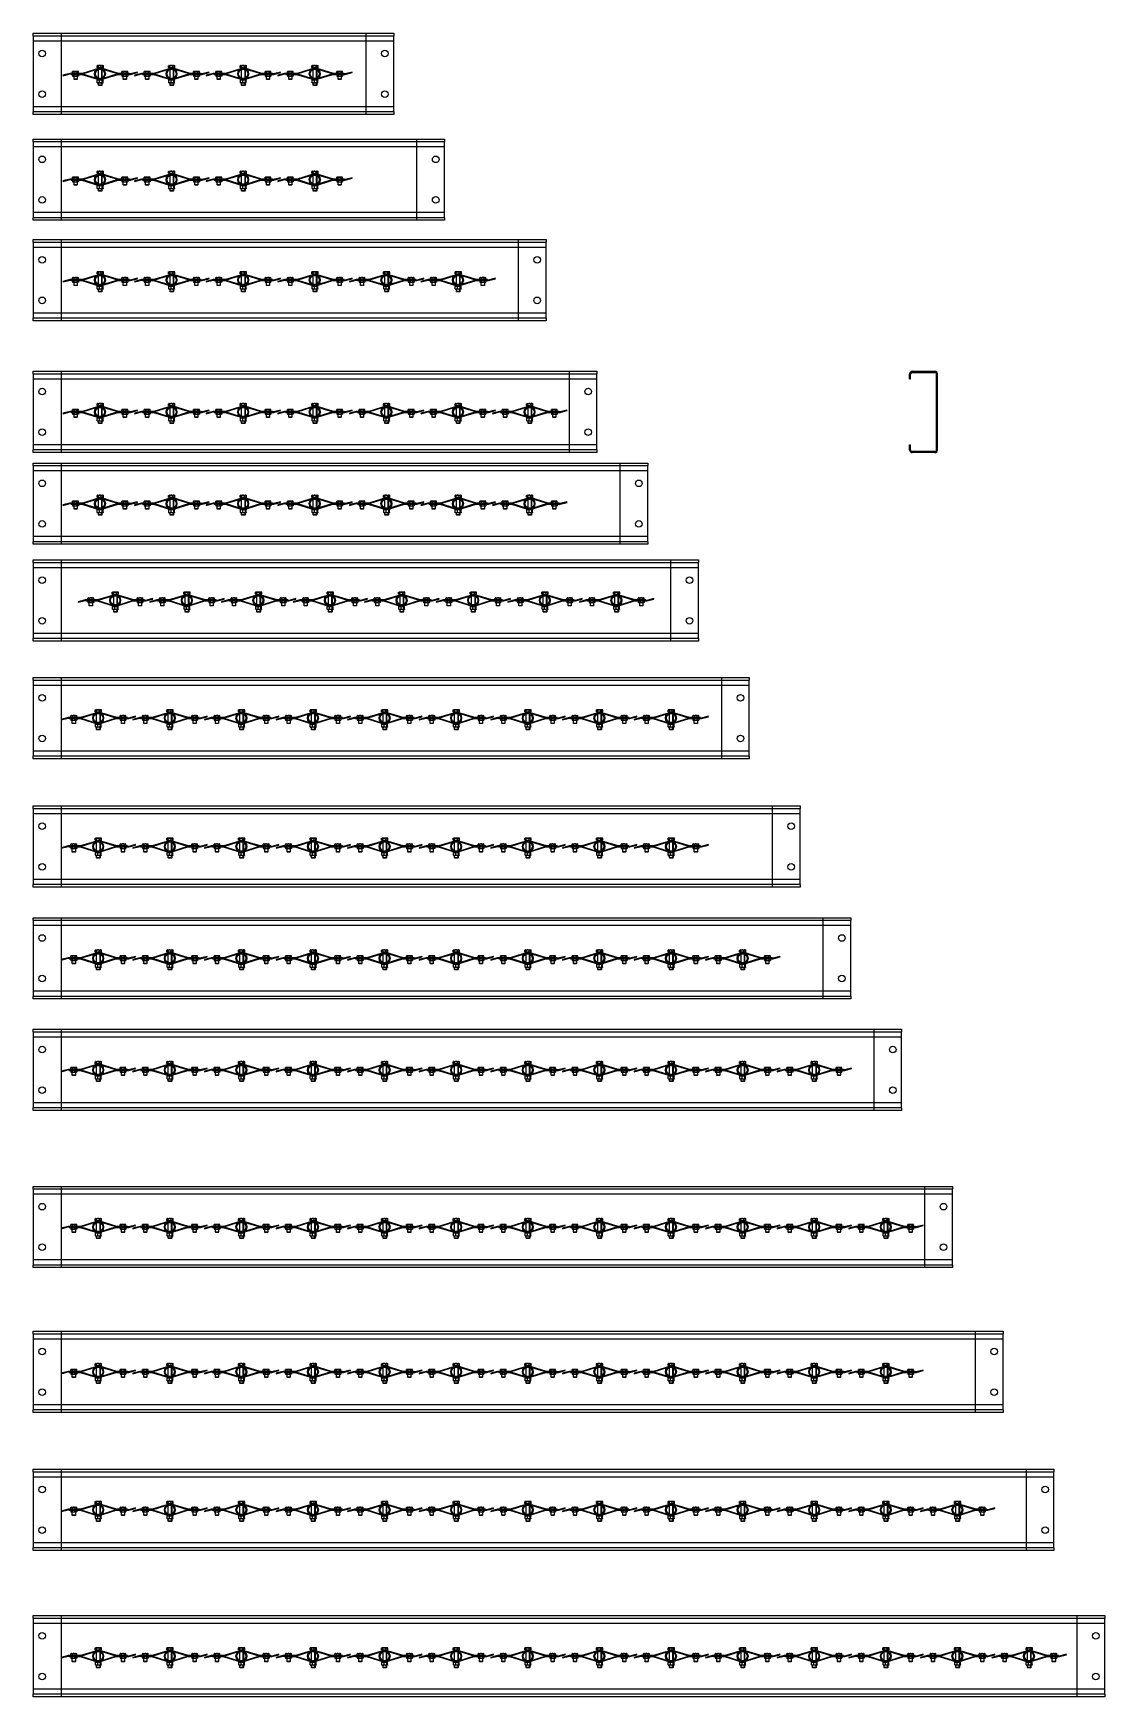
# Model space of a CAD drawing. Header units: millimetres. Extents: x -361 to 14022, y -1822 to 1455.
# Drawn here: x 6836 to 8946, y -1822 to 1455 of the extents above; entities that cross this region are included whole.
import ezdxf

# ---------------------------------------------------------------- set-up
doc = ezdxf.new("R2010")
doc.units = ezdxf.units.MM

# ---------------------------------------------------------------- blocks, each defined once
blk = doc.blocks.new('dfdsfsfsd')
at = {"color": 7, "linetype": 'Continuous', "lineweight": 25}
for p, q in [((4610.2, 6.4), (4596.7, 2.8)), ((4596.7, 2.8), (4596.9, 1.8)), ((4596.9, 1.8), (4610.5, 5.4)), ((4634.8, 6.4), (4610.2, 6.4)), ((4610.5, 5.4), (4634.9, 5.4)), ((4633.9, 5.4), (4612.5, 5.4)), ((4612.5, 5.4), (4612.5, 4.4)), ((4612.5, 4.4), (4633.8, 4.4)), ((4615.7, 10), (4616.5, 10.4)), ((4615.7, 6.9), (4615.7, 10)), ((4615.7, 6.9), (4617.1, 6.9)), ((4615.7, 4.4), (4615.7, 1.2)), ((4615.7, 1.2), (4618.1, 1.2)), ((4616.5, 10.4), (4617.1, 10.4)), ((4616.5, 6.4), (4616.5, 6.9)), ((4618.6, 10), (4617.1, 10.4)), ((4617.1, 10.4), (4621.5, 10.4)), ((4617.1, 6.9), (4618.6, 6.9)), ((4618.1, 4.4), (4618.1, 1.2)), ((4618.1, 1.2), (4623.8, 1.2)), ((4618.5, -5), (4618.5, 1.2)), ((4618.6, 6.9), (4618.6, 10)), ((4618.6, 6.9), (4621.5, 6.9)), ((4621.5, 10.4), (4625.8, 10.4)), ((4621.5, 6.9), (4624.4, 6.9)), ((4623.8, 4.4), (4623.8, 1.2)), ((4627.2, 1.2), (4623.8, 1.2)), ((4624.4, 6.9), (4624.4, 10)), ((4624.4, 6.9), (4625.8, 6.9)), ((4624.5, 1.2), (4624.5, -5)), ((4627.2, 10), (4625.8, 10.4)), ((4625.8, 10.4), (4626.5, 10.4)), ((4625.8, 6.9), (4627.2, 6.9)), ((4626.5, 10.4), (4627.2, 10)), ((4626.5, 6.9), (4626.5, 6.4)), ((4627.2, 6.9), (4627.2, 10)), ((4627.2, 4.4), (4627.2, 1.2)), ((4633.8, 4.4), (4669.5, -6.5)), ((4665, -4.3), (4633.9, 5.4)), ((4670.5, 17.3), (4634.8, 6.4)), ((4634.9, 5.4), (4664, 14.5)), ((4663.7, 18), (4663.7, 21.5)), ((4663.7, 18), (4665, 18)), ((4663.9, 21.5), (4664.5, 21.9)), ((4664.5, 21.9), (4665, 21.9)), ((4664.5, 17.5), (4664.5, 18)), ((4664.5, 17.5), (4669.2, 17.5)), ((4666.3, 21.5), (4665, 21.9)), ((4665, 21.9), (4669.2, 21.9)), ((4665, 18), (4666.3, 18)), ((4666.3, 18), (4666.3, 21.5)), ((4666.3, 18), (4669.2, 18)), ((4666.5, 16.2), (4666.5, 17.5)), ((4666.5, -3.1), (4666.5, 13.9)), ((4669.2, 21.9), (4673.7, 21.9)), ((4669.2, 18), (4672.1, 18)), ((4669.2, 17.5), (4674.5, 17.5)), ((4669.5, -6.5), (4705.2, 4.4)), ((4669.6, 16.1), (4670.5, 16.3)), ((4706.2, 6.4), (4670.5, 17.3)), ((4670.5, 16.3), (4706, 5.4)), ((4672.1, 18), (4672.1, 21.5)), ((4672.1, 18), (4673.7, 18)), ((4672.5, 17.5), (4672.5, 16.8)), ((4672.5, 15.7), (4672.5, 15.6)), ((4672.5, 13.9), (4672.5, -3.1)), ((4673.5, 17.5), (4673.5, 16.5)), ((4673.5, 15.5), (4673.5, 15.3)), ((4673.5, 13.5), (4673.5, -2.7)), ((4675.2, 21.5), (4673.7, 21.9)), ((4673.7, 21.9), (4674.5, 21.9)), ((4673.7, 18), (4676.2, 18)), ((4705, 5.4), (4673.9, -4.3)), ((4674.5, 21.9), (4675.1, 21.5)), ((4674.5, 21.9), (4674.8, 21.9)), ((4674.5, 18), (4674.5, 17.5)), ((4674.5, 17.5), (4675.5, 17.5)), ((4676.2, 21.5), (4674.8, 21.9)), ((4674.8, 21.9), (4675.5, 21.9)), ((4675.1, 21.5), (4675.2, 21.5)), ((4675.2, 18), (4675.2, 21.5)), ((4675.5, 21.9), (4676.2, 21.5)), ((4675.5, 18), (4675.5, 17.5)), ((4676.2, 18), (4676.2, 21.5)), ((4729.5, 5.4), (4705, 5.4)), ((4705.2, 4.4), (4729.7, 4.4)), ((4706, 5.4), (4727.5, 5.4)), ((4727.5, 6.4), (4706.2, 6.4)), ((4712.7, 10), (4713.5, 10.4)), ((4712.7, 6.9), (4712.7, 10)), ((4712.7, 6.9), (4714.1, 6.9)), ((4712.7, 4.4), (4712.7, 1.2)), ((4712.7, 1.2), (4715.5, 1.2)), ((4713.5, 10.4), (4714.1, 10.4)), ((4713.5, 6.4), (4713.5, 6.9)), ((4715.6, 10), (4714.1, 10.4)), ((4714.1, 10.4), (4718.5, 10.4)), ((4714.1, 6.9), (4715.6, 6.9)), ((4715.5, 4.4), (4715.5, 1.2)), ((4715.5, -5), (4715.5, 1.2)), ((4715.5, 1.2), (4721.3, 1.2)), ((4715.6, 6.9), (4715.6, 10)), ((4715.6, 6.9), (4718.5, 6.9)), ((4718.5, 10.4), (4722.8, 10.4)), ((4718.5, 6.9), (4721.4, 6.9)), ((4721.3, 4.4), (4721.3, 1.2)), ((4721.3, 1.2), (4724.2, 1.2)), ((4721.4, 6.9), (4721.4, 10)), ((4721.4, 6.9), (4722.8, 6.9)), ((4721.5, 1.2), (4721.5, -5)), ((4724.2, 10), (4722.8, 10.4)), ((4722.8, 10.4), (4723.5, 10.4)), ((4722.8, 6.9), (4724.2, 6.9)), ((4723.5, 10.4), (4724.2, 10)), ((4723.5, 6.9), (4723.5, 6.4)), ((4724.2, 6.9), (4724.2, 10)), ((4724.2, 4.4), (4724.2, 1.2)), ((4727.5, 5.4), (4727.5, 6.4)), ((4743, 9), (4729.5, 5.4)), ((4729.7, 4.4), (4743.3, 8)), ((4743.3, 8), (4743, 9)), ((4619, -5.6), (4618.5, -5)), ((4624.5, -5), (4618.5, -5)), ((4623.9, -5.6), (4619, -5.6)), ((4624.5, -5), (4623.9, -5.6)), ((4664.2, -6.8), (4666.5, -6.4)), ((4664.2, -12), (4664.2, -6.8)), ((4664.2, -12), (4666.5, -12.5)), ((4664.4, -6.4), (4664.5, -6.4)), ((4664.5, -12.5), (4664.4, -12.5)), ((4666.5, -6.4), (4664.5, -6.4)), ((4666.5, -12.5), (4664.5, -12.5)), ((4666.5, -6.4), (4666.5, -5.7)), ((4666.5, -6.4), (4669, -6.4)), ((4666.5, -16.9), (4666.5, -12.5)), ((4671.5, -12.5), (4666.5, -12.5)), ((4667, -17.5), (4666.5, -16.9)), ((4673.5, -16.9), (4666.5, -16.9)), ((4672.9, -17.5), (4667, -17.5)), ((4669.5, -5.5), (4668.5, -5.2)), ((4668.8, -6.8), (4671.5, -6.4)), ((4668.8, -12), (4668.8, -6.8)), ((4668.8, -12), (4671.5, -12.5)), ((4670.5, -5.2), (4669.5, -5.5)), ((4670, -6.4), (4671.5, -6.4)), ((4671.5, -6.4), (4674.4, -6.4)), ((4674.4, -12.5), (4671.5, -12.5)), ((4672.5, -16.9), (4671.9, -17.5)), ((4672.5, -5.7), (4672.5, -6.4)), ((4672.5, -12.5), (4672.5, -16.9)), ((4673.5, -16.9), (4672.9, -17.5)), ((4673.5, -5.4), (4673.5, -6.4)), ((4673.5, -12.5), (4673.5, -16.9)), ((4674.1, -12), (4674.1, -6.8)), ((4675.5, -6.4), (4674.4, -6.4)), ((4675.5, -12.5), (4674.4, -12.5)), ((4674.5, -6.4), (4674.5, -6.4)), ((4674.5, -12.5), (4674.5, -12.5)), ((4674.8, -6.7), (4675.5, -6.8)), ((4674.8, -12), (4674.8, -6.8)), ((4674.8, -12.1), (4675.5, -12)), ((4675.5, -12), (4675.5, -6.8)), ((4675.5, -12), (4675.5, -6.8)), ((4716, -5.6), (4715.5, -5)), ((4721.5, -5), (4715.5, -5)), ((4720.9, -5.6), (4716, -5.6)), ((4721.5, -5), (4720.9, -5.6))]:
    blk.add_line(p, q, dxfattribs=at)
for radius in [10.7, 10, 9]:
    blk.add_circle((4669.5, 5.4), radius, dxfattribs=at)
for points, knots in [([(4617.1, 10.4), (4617.1, 10.4), (4616.6, 10.4), (4616.1, 10.2), (4615.7, 10)], [0, 0, 0, 0, 0.067738, 1, 1, 1, 1]), ([(4621.5, 10.4), (4620.7, 10.4), (4619.7, 10.3), (4618.8, 10), (4618.6, 10)], [0, 0, 0, 0, 0.788999, 1, 1, 1, 1]), ([(4624.4, 10), (4623.6, 10.1), (4622.7, 10.4), (4621.7, 10.4), (4621.5, 10.4)], [0, 0, 0, 0, 0.76815, 1, 1, 1, 1]), ([(4625.8, 10.4), (4625.8, 10.4), (4625.3, 10.4), (4624.8, 10.2), (4624.4, 10)], [0, 0, 0, 0, 0.067741, 1, 1, 1, 1]), ([(4665, 21.9), (4665, 21.9), (4664.6, 21.9), (4664.2, 21.7), (4663.9, 21.5)], [0, 0, 0, 0, 0.076461, 1, 1, 1, 1]), ([(4669.2, 21.9), (4668.4, 21.9), (4667.5, 21.8), (4666.5, 21.5), (4666.3, 21.5)], [0, 0, 0, 0, 0.788986, 1, 1, 1, 1]), ([(4672.1, 21.5), (4671.3, 21.6), (4670.4, 21.9), (4669.4, 21.9), (4669.2, 21.9)], [0, 0, 0, 0, 0.76816, 1, 1, 1, 1]), ([(4673.7, 21.9), (4673.6, 21.9), (4673.1, 21.9), (4672.6, 21.7), (4672.1, 21.5)], [0, 0, 0, 0, 0.068257, 1, 1, 1, 1]), ([(4674.8, 21.9), (4674.8, 21.9), (4674.7, 21.9), (4674.6, 21.9), (4674.6, 21.9)], [0, 0, 0, 0, 0.407081, 1, 1, 1, 1]), ([(4714.1, 10.4), (4714.1, 10.4), (4713.6, 10.4), (4713.1, 10.2), (4712.7, 10)], [0, 0, 0, 0, 0.067741, 1, 1, 1, 1]), ([(4718.5, 10.4), (4717.7, 10.4), (4716.7, 10.3), (4715.8, 10), (4715.6, 10)], [0, 0, 0, 0, 0.788998, 1, 1, 1, 1]), ([(4721.4, 10), (4720.6, 10.1), (4719.7, 10.4), (4718.7, 10.4), (4718.5, 10.4)], [0, 0, 0, 0, 0.768151, 1, 1, 1, 1]), ([(4722.8, 10.4), (4722.8, 10.4), (4722.3, 10.4), (4721.8, 10.2), (4721.4, 10)], [0, 0, 0, 0, 0.06774, 1, 1, 1, 1]), ([(4664.2, -6.8), (4664.2, -6.7), (4664.3, -6.6), (4664.4, -6.4), (4664.5, -6.4)], [0, 0, 0, 0, 0.3695371, 1, 1, 1, 1]), ([(4664.2, -12), (4664.2, -12.1), (4664.3, -12.3), (4664.4, -12.4), (4664.5, -12.5)], [0, 0, 0, 0, 0.3695371, 1, 1, 1, 1]), ([(4666.5, -6.4), (4666.6, -6.4), (4667.4, -6.4), (4668.1, -6.6), (4668.8, -6.8)], [0, 0, 0, 0, 0.069735, 1, 1, 1, 1]), ([(4666.5, -12.5), (4666.6, -12.5), (4667.4, -12.5), (4668.1, -12.2), (4668.8, -12)], [0, 0, 0, 0, 0.069735, 1, 1, 1, 1]), ([(4671.5, -6.4), (4671.5, -6.4), (4672.4, -6.4), (4673.3, -6.6), (4674.1, -6.8)], [0, 0, 0, 0, 0.070035, 1, 1, 1, 1]), ([(4671.5, -12.5), (4671.5, -12.5), (4672.4, -12.5), (4673.3, -12.2), (4674.1, -12)], [0, 0, 0, 0, 0.070035, 1, 1, 1, 1]), ([(4674.1, -6.8), (4674.1, -6.7), (4674.2, -6.6), (4674.4, -6.4), (4674.4, -6.4)], [0, 0, 0, 0, 0.3695371, 1, 1, 1, 1]), ([(4674.1, -12), (4674.1, -12.1), (4674.2, -12.3), (4674.4, -12.4), (4674.4, -12.5)], [0, 0, 0, 0, 0.3695371, 1, 1, 1, 1]), ([(4674.4, -6.4), (4674.5, -6.4), (4674.7, -6.4), (4674.7, -6.6), (4674.8, -6.8)], [0, 0, 0, 0, 0.165977, 1, 1, 1, 1]), ([(4674.4, -12.5), (4674.5, -12.5), (4674.7, -12.4), (4674.7, -12.2), (4674.8, -12)], [0, 0, 0, 0, 0.165978, 1, 1, 1, 1]), ([(4675.5, -6.4), (4675.5, -6.4), (4675.5, -6.5), (4675.5, -6.7), (4675.5, -6.8)], [0, 0, 0, 0, 0.079341, 1, 1, 1, 1]), ([(4675.5, -6.8), (4675.5, -6.8), (4675.5, -6.6), (4675.5, -6.5), (4675.5, -6.4)], [0, 0, 0, 0, 0.423988, 1, 1, 1, 1]), ([(4675.5, -12.5), (4675.5, -12.5), (4675.5, -12.3), (4675.5, -12.2), (4675.5, -12)], [0, 0, 0, 0, 0.079343, 1, 1, 1, 1]), ([(4675.5, -12), (4675.5, -12.1), (4675.5, -12.2), (4675.5, -12.4), (4675.5, -12.5)], [0, 0, 0, 0, 0.423988, 1, 1, 1, 1])]:
    blk.add_open_spline(points, degree=3, knots=knots, dxfattribs=at)

msp = doc.modelspace()

# ---------------------------------------------------------------- linework, layer by layer
at = {"color": 7, "linetype": 'Continuous', "lineweight": 25}
for p, q in [((6835.624591, 1454.985374), (7545.624591, 1454.985374)), ((6835.624591, 1449.985379), (6835.624591, 1454.985374)), ((6835.624591, 1449.985379), (7545.624591, 1449.985379)), ((6835.624591, 1449.985379), (6835.624591, 1439.985373)), ((6890.624591, 1454.985374), (6890.624591, 1294.985374)), ((7490.624591, 1454.985374), (7490.624591, 1294.985374)), ((7545.624591, 1454.985374), (7545.624591, 1449.985379)), ((7545.624591, 1439.985373), (7545.624591, 1449.985379)), ((6835.624591, 1439.985373), (7545.624591, 1439.985373)), ((6835.624591, 1439.985373), (6835.624591, 1309.985375)), ((7545.624591, 1309.985375), (7545.624591, 1439.985373)), ((6835.624591, 1309.985375), (6835.624591, 1299.98537)), ((7545.624591, 1309.985375), (6835.624591, 1309.985375)), ((6835.624591, 1294.985374), (6835.624591, 1299.98537)), ((7545.624591, 1299.98537), (6835.624591, 1299.98537)), ((7545.624591, 1294.985374), (6835.624591, 1294.985374)), ((7545.624591, 1299.98537), (7545.624591, 1309.985375)), ((7545.624591, 1299.98537), (7545.624591, 1294.985374)), ((6835.624591, 1246.59885), (7645.624591, 1246.59885)), ((6835.624591, 1241.598854), (6835.624591, 1246.59885)), ((6890.624591, 1246.59885), (6890.624591, 1086.59885)), ((7590.624591, 1246.59885), (7590.624591, 1086.59885)), ((7645.624591, 1246.59885), (7645.624591, 1241.598854)), ((6835.624591, 1241.598854), (7645.624591, 1241.598854)), ((6835.624591, 1241.598854), (6835.624591, 1231.598849)), ((6835.624591, 1231.598849), (7645.624591, 1231.598849)), ((6835.624591, 1231.598849), (6835.624591, 1101.598851)), ((7645.624591, 1231.598849), (7645.624591, 1241.598854)), ((7645.624591, 1101.598851), (7645.624591, 1231.598849)), ((6835.624591, 1101.598851), (6835.624591, 1091.598845)), ((7645.624591, 1101.598851), (6835.624591, 1101.598851)), ((6835.624591, 1086.59885), (6835.624591, 1091.598845)), ((7645.624591, 1091.598845), (6835.624591, 1091.598845)), ((7645.624591, 1086.59885), (6835.624591, 1086.59885)), ((7645.624591, 1091.598845), (7645.624591, 1101.598851)), ((7645.624591, 1091.598845), (7645.624591, 1086.59885)), ((6835.624591, 1048.755288), (7845.624591, 1048.755288)), ((6835.624591, 1043.755293), (6835.624591, 1048.755288)), ((6890.624591, 1048.755288), (6890.624591, 888.755288)), ((7790.624591, 1048.755288), (7790.624591, 888.755288)), ((7845.624591, 1048.755288), (7845.624591, 1043.755293)), ((6835.624591, 1043.755293), (7845.624591, 1043.755293)), ((6835.624591, 1043.755293), (6835.624591, 1033.755287)), ((6835.624591, 1033.755287), (7845.624591, 1033.755287)), ((6835.624591, 1033.755287), (6835.624591, 903.755289)), ((7845.624591, 1033.755287), (7845.624591, 1043.755293)), ((7845.624591, 903.755289), (7845.624591, 1033.755287)), ((6835.624591, 903.755289), (6835.624591, 893.755283)), ((7845.624591, 903.755289), (6835.624591, 903.755289)), ((6835.624591, 888.755288), (6835.624591, 893.755283)), ((7845.624591, 893.755283), (6835.624591, 893.755283)), ((7845.624591, 888.755288), (6835.624591, 888.755288)), ((7845.624591, 893.755283), (7845.624591, 903.755289)), ((7845.624591, 893.755283), (7845.624591, 888.755288)), ((6835.624591, 788.973842), (7945.624591, 788.973842)), ((6835.624591, 783.973847), (6835.624591, 788.973842)), ((6890.624591, 788.973842), (6890.624591, 628.973842)), ((7890.624591, 788.973842), (7890.624591, 628.973842)), ((7945.624591, 788.973842), (7945.624591, 783.973847)), ((8566.37318, 788.973842), (8611.373181, 788.973842)), ((8566.37318, 786.973846), (8566.37318, 788.973842)), ((8566.37318, 786.973846), (8611.373181, 786.973846)), ((8611.373181, 786.973846), (8611.373181, 788.973842)), ((6835.624591, 783.973847), (7945.624591, 783.973847)), ((6835.624591, 783.973847), (6835.624591, 773.973841)), ((6835.624591, 773.973841), (7945.624591, 773.973841)), ((6835.624591, 773.973841), (6835.624591, 643.973843)), ((7945.624591, 773.973841), (7945.624591, 783.973847)), ((7945.624591, 643.973843), (7945.624591, 773.973841)), ((8561.373181, 773.973841), (8561.373181, 783.973847)), ((8563.373181, 783.973847), (8561.373181, 783.973847)), ((8561.373181, 773.973841), (8563.373181, 773.973841)), ((8563.373181, 773.973841), (8563.373181, 783.973847)), ((8614.373181, 783.973847), (8616.373181, 783.973847)), ((8614.373181, 633.973838), (8614.373181, 783.973847)), ((8616.373181, 633.973838), (8616.373181, 783.973847)), ((6835.624591, 643.973843), (6835.624591, 633.973838)), ((7945.624591, 643.973843), (6835.624591, 643.973843)), ((6835.624591, 628.973842), (6835.624591, 633.973838)), ((7945.624591, 633.973838), (6835.624591, 633.973838)), ((7945.624591, 628.973842), (6835.624591, 628.973842)), ((7945.624591, 633.973838), (7945.624591, 643.973843)), ((7945.624591, 633.973838), (7945.624591, 628.973842)), ((8561.373181, 633.973838), (8561.373181, 643.973843)), ((8561.373181, 643.973843), (8563.373181, 643.973843)), ((8563.373181, 633.973838), (8561.373181, 633.973838)), ((8563.373181, 633.973838), (8563.373181, 643.973843)), ((8611.373181, 630.973839), (8566.37318, 630.973839)), ((8566.37318, 630.973839), (8566.37318, 628.973842)), ((8611.373181, 628.973842), (8566.37318, 628.973842)), ((8611.373181, 630.973839), (8611.373181, 628.973842)), ((8614.373181, 633.973838), (8616.373181, 633.973838)), ((6835.624591, 608.261223), (8045.624591, 608.261223)), ((6835.624591, 603.261228), (6835.624591, 608.261223)), ((6835.624591, 603.261228), (8045.624591, 603.261228)), ((6835.624591, 603.261228), (6835.624591, 593.261222)), ((6835.624591, 593.261222), (8045.624591, 593.261222)), ((6835.624591, 593.261222), (6835.624591, 463.261224)), ((6890.624591, 608.261223), (6890.624591, 448.261223)), ((7990.624591, 608.261223), (7990.624591, 448.261223)), ((8045.624591, 608.261223), (8045.624591, 603.261228)), ((8045.624591, 593.261222), (8045.624591, 603.261228)), ((8045.624591, 463.261224), (8045.624591, 593.261222)), ((6835.624591, 463.261224), (6835.624591, 453.261219)), ((8045.624591, 463.261224), (6835.624591, 463.261224)), ((8045.624591, 453.261219), (8045.624591, 463.261224)), ((6835.624591, 448.261223), (6835.624591, 453.261219)), ((8045.624591, 453.261219), (6835.624591, 453.261219)), ((8045.624591, 448.261223), (6835.624591, 448.261223)), ((8045.624591, 453.261219), (8045.624591, 448.261223)), ((6835.624591, 417.64289), (8145.624591, 417.64289)), ((6835.624591, 412.642895), (6835.624591, 417.64289)), ((6835.624591, 412.642895), (8145.624591, 412.642895)), ((6835.624591, 412.642895), (6835.624591, 402.642889)), ((6835.624591, 402.642889), (8145.624591, 402.642889)), ((6835.624591, 402.642889), (6835.624591, 272.642891)), ((6890.624591, 417.64289), (6890.624591, 257.64289)), ((8090.624591, 417.64289), (8090.624591, 257.64289)), ((8145.624591, 417.64289), (8145.624591, 412.642895)), ((8145.624591, 402.642889), (8145.624591, 412.642895)), ((8145.624591, 272.642891), (8145.624591, 402.642889)), ((6835.624591, 272.642891), (6835.624591, 262.642885)), ((8145.624591, 272.642891), (6835.624591, 272.642891)), ((6835.624591, 257.64289), (6835.624591, 262.642885)), ((8145.624591, 262.642885), (6835.624591, 262.642885)), ((8145.624591, 262.642885), (8145.624591, 272.642891)), ((8145.624591, 262.642885), (8145.624591, 257.64289)), ((8145.624591, 257.64289), (6835.624591, 257.64289)), ((6835.624591, 185.830423), (8245.624591, 185.830423)), ((6835.624591, 180.830428), (6835.624591, 185.830423)), ((6835.624591, 180.830428), (8245.624591, 180.830428)), ((6835.624591, 180.830428), (6835.624591, 170.830422)), ((6835.624591, 170.830422), (8245.624591, 170.830422)), ((6835.624591, 170.830422), (6835.624591, 40.830424)), ((6890.624591, 185.830423), (6890.624591, 25.830423)), ((8190.624591, 185.830423), (8190.624591, 25.830423)), ((8245.624591, 185.830423), (8245.624591, 180.830428)), ((8245.624591, 170.830422), (8245.624591, 180.830428)), ((8245.624591, 40.830424), (8245.624591, 170.830422)), ((6835.624591, 40.830424), (6835.624591, 30.830418)), ((8245.624591, 40.830424), (6835.624591, 40.830424)), ((8245.624591, 30.830418), (8245.624591, 40.830424)), ((6835.624591, 25.830423), (6835.624591, 30.830418)), ((8245.624591, 30.830418), (6835.624591, 30.830418)), ((8245.624591, 25.830423), (6835.624591, 25.830423)), ((8245.624591, 30.830418), (8245.624591, 25.830423)), ((6835.624591, -67.12659), (8345.624591, -67.12659)), ((6835.624591, -72.126586), (6835.624591, -67.12659)), ((6835.624591, -72.126586), (8345.624591, -72.126586)), ((6835.624591, -72.126586), (6835.624591, -82.126591)), ((6835.624591, -82.126591), (8345.624591, -82.126591)), ((6835.624591, -82.126591), (6835.624591, -212.126589)), ((6890.624591, -67.12659), (6890.624591, -227.12659)), ((8290.624591, -67.12659), (8290.624591, -227.12659)), ((8345.624591, -67.12659), (8345.624591, -72.126586)), ((8345.624591, -82.126591), (8345.624591, -72.126586)), ((8345.624591, -212.126589), (8345.624591, -82.126591)), ((6835.624591, -212.126589), (6835.624591, -222.126595)), ((8345.624591, -212.126589), (6835.624591, -212.126589)), ((6835.624591, -227.12659), (6835.624591, -222.126595)), ((8345.624591, -222.126595), (6835.624591, -222.126595)), ((8345.624591, -227.12659), (6835.624591, -227.12659)), ((8345.624591, -222.126595), (8345.624591, -212.126589)), ((8345.624591, -222.126595), (8345.624591, -227.12659)), ((6835.624591, -287.473948), (8445.624591, -287.473948)), ((6835.624591, -292.473944), (6835.624591, -287.473948)), ((6835.624591, -292.473944), (8445.624591, -292.473944)), ((6835.624591, -292.473944), (6835.624591, -302.473949)), ((6890.624591, -287.473948), (6890.624591, -447.473948)), ((8390.624591, -287.473948), (8390.624591, -447.473948)), ((8445.624591, -287.473948), (8445.624591, -292.473944)), ((8445.624591, -302.473949), (8445.624591, -292.473944)), ((6835.624591, -302.473949), (8445.624591, -302.473949)), ((6835.624591, -302.473949), (6835.624591, -432.473947)), ((8445.624591, -432.473947), (8445.624591, -302.473949)), ((6835.624591, -432.473947), (6835.624591, -442.473953)), ((8445.624591, -432.473947), (6835.624591, -432.473947)), ((6835.624591, -447.473948), (6835.624591, -442.473953)), ((8445.624591, -442.473953), (6835.624591, -442.473953)), ((8445.624591, -447.473948), (6835.624591, -447.473948)), ((8445.624591, -442.473953), (8445.624591, -432.473947)), ((8445.624591, -442.473953), (8445.624591, -447.473948)), ((6835.624591, -507.359749), (8545.624591, -507.359749)), ((6835.624591, -512.359745), (6835.624591, -507.359749)), ((6835.624591, -512.359745), (8545.624591, -512.359745)), ((6835.624591, -512.359745), (6835.624591, -522.35975)), ((6835.624591, -522.35975), (8545.624591, -522.35975)), ((6835.624591, -522.35975), (6835.624591, -652.359748)), ((6890.624591, -507.359749), (6890.624591, -667.359749)), ((8490.624591, -507.359749), (8490.624591, -667.359749)), ((8545.624591, -507.359749), (8545.624591, -512.359745)), ((8545.624591, -522.35975), (8545.624591, -512.359745)), ((8545.624591, -652.359748), (8545.624591, -522.35975)), ((6835.624591, -652.359748), (6835.624591, -662.359754)), ((8545.624591, -652.359748), (6835.624591, -652.359748)), ((8545.624591, -662.359754), (8545.624591, -652.359748)), ((6835.624591, -667.359749), (6835.624591, -662.359754)), ((8545.624591, -662.359754), (6835.624591, -662.359754)), ((8545.624591, -667.359749), (6835.624591, -667.359749)), ((8545.624591, -662.359754), (8545.624591, -667.359749)), ((6835.624591, -816.705913), (8645.624591, -816.705913)), ((6835.624591, -821.705908), (6835.624591, -816.705913)), ((6890.624591, -816.705913), (6890.624591, -976.705913)), ((8590.624591, -816.705913), (8590.624591, -976.705913)), ((8645.624591, -816.705913), (8645.624591, -821.705908)), ((6835.624591, -821.705908), (8645.624591, -821.705908)), ((6835.624591, -821.705908), (6835.624591, -831.705914)), ((6835.624591, -831.705914), (8645.624591, -831.705914)), ((6835.624591, -831.705914), (6835.624591, -961.705912)), ((8645.624591, -831.705914), (8645.624591, -821.705908)), ((8645.624591, -961.705912), (8645.624591, -831.705914)), ((6835.624591, -961.705912), (6835.624591, -971.705918)), ((8645.624591, -961.705912), (6835.624591, -961.705912)), ((6835.624591, -976.705913), (6835.624591, -971.705918)), ((8645.624591, -971.705918), (6835.624591, -971.705918)), ((8645.624591, -976.705913), (6835.624591, -976.705913)), ((8645.624591, -971.705918), (8645.624591, -961.705912)), ((8645.624591, -971.705918), (8645.624591, -976.705913)), ((6835.624591, -1102.242075), (8745.624591, -1102.242075)), ((6835.624591, -1107.242071), (6835.624591, -1102.242075)), ((6835.624591, -1107.242071), (8745.624591, -1107.242071)), ((6835.624591, -1107.242071), (6835.624591, -1117.242076)), ((6890.624591, -1102.242075), (6890.624591, -1262.242075)), ((8690.624591, -1102.242075), (8690.624591, -1262.242075)), ((8745.624591, -1102.242075), (8745.624591, -1107.242071)), ((8745.624591, -1117.242076), (8745.624591, -1107.242071)), ((6835.624591, -1117.242076), (8745.624591, -1117.242076)), ((6835.624591, -1117.242076), (6835.624591, -1247.242074)), ((8745.624591, -1247.242074), (8745.624591, -1117.242076)), ((6835.624591, -1247.242074), (6835.624591, -1257.24208)), ((8745.624591, -1247.242074), (6835.624591, -1247.242074)), ((6835.624591, -1262.242075), (6835.624591, -1257.24208)), ((8745.624591, -1257.24208), (6835.624591, -1257.24208)), ((8745.624591, -1262.242075), (6835.624591, -1262.242075)), ((8745.624591, -1257.24208), (8745.624591, -1247.242074)), ((8745.624591, -1257.24208), (8745.624591, -1262.242075)), ((6835.624591, -1374.00613), (8845.624591, -1374.00613)), ((6835.624591, -1379.006125), (6835.624591, -1374.00613)), ((6890.624591, -1374.00613), (6890.624591, -1534.00613)), ((8790.624591, -1374.00613), (8790.624591, -1534.00613)), ((8845.624591, -1374.00613), (8845.624591, -1379.006125)), ((6835.624591, -1379.006125), (8845.624591, -1379.006125)), ((6835.624591, -1379.006125), (6835.624591, -1389.006131)), ((6835.624591, -1389.006131), (8845.624591, -1389.006131)), ((6835.624591, -1389.006131), (6835.624591, -1519.006129)), ((8845.624591, -1389.006131), (8845.624591, -1379.006125)), ((8845.624591, -1519.006129), (8845.624591, -1389.006131)), ((6835.624591, -1519.006129), (6835.624591, -1529.006134)), ((8845.624591, -1519.006129), (6835.624591, -1519.006129)), ((6835.624591, -1534.00613), (6835.624591, -1529.006134)), ((8845.624591, -1529.006134), (6835.624591, -1529.006134)), ((8845.624591, -1534.00613), (6835.624591, -1534.00613)), ((8845.624591, -1529.006134), (8845.624591, -1519.006129)), ((8845.624591, -1529.006134), (8845.624591, -1534.00613)), ((6835.624591, -1662.254472), (8945.624591, -1662.254472)), ((6835.624591, -1667.254467), (6835.624591, -1662.254472)), ((6835.624591, -1667.254467), (8945.624591, -1667.254467)), ((6835.624591, -1667.254467), (6835.624591, -1677.254473)), ((6890.624591, -1662.254472), (6890.624591, -1822.254472)), ((8890.624591, -1662.254472), (8890.624591, -1822.254472)), ((8945.624591, -1662.254472), (8945.624591, -1667.254467)), ((8945.624591, -1677.254473), (8945.624591, -1667.254467)), ((6835.624591, -1677.254473), (8945.624591, -1677.254473)), ((6835.624591, -1677.254473), (6835.624591, -1807.254471)), ((8945.624591, -1807.254471), (8945.624591, -1677.254473)), ((6835.624591, -1807.254471), (6835.624591, -1817.254476)), ((8945.624591, -1807.254471), (6835.624591, -1807.254471)), ((6835.624591, -1822.254472), (6835.624591, -1817.254476)), ((8945.624591, -1817.254476), (6835.624591, -1817.254476)), ((8945.624591, -1822.254472), (6835.624591, -1822.254472)), ((8945.624591, -1817.254476), (8945.624591, -1807.254471)), ((8945.624591, -1817.254476), (8945.624591, -1822.254472))]:
    msp.add_line(p, q, dxfattribs=at)
for centre in [(6853.124598, 1414.985375), (7528.124583, 1414.985375), (6853.124598, 1334.985373), (7528.124583, 1334.985373), (6853.124598, 1206.598851), (7628.124583, 1206.598851), (6853.124598, 1126.598849), (7628.124583, 1126.598849), (6853.124598, 1008.755289), (7828.124583, 1008.755289), (6853.124598, 928.755287), (7828.124583, 928.755287), (6853.124598, 748.973843), (7928.124583, 748.973843), (6853.124598, 668.973842), (7928.124583, 668.973842), (6853.124598, 568.261224), (8028.124583, 568.261224), (6853.124598, 488.261223), (8028.124583, 488.261223), (6853.124598, 377.642891), (8128.124583, 377.642891), (6853.124598, 297.642889), (8128.124583, 297.642889), (6853.124598, 145.830424), (8228.124583, 145.830424), (6853.124598, 65.830422), (8228.124583, 65.830422), (6853.124598, -107.126589), (8328.124583, -107.126589), (6853.124598, -187.126591), (8328.124583, -187.126591), (6853.124598, -327.473947), (8428.124583, -327.473947), (6853.124598, -407.473949), (8428.124583, -407.473949), (6853.124598, -547.359748), (8528.124583, -547.359748), (6853.124598, -627.35975), (8528.124583, -627.35975), (6853.124598, -856.705912), (8628.124583, -856.705912), (6853.124598, -936.705914), (8628.124583, -936.705914), (6853.124598, -1142.242074), (8728.124583, -1142.242074), (6853.124598, -1222.242076), (8728.124583, -1222.242076), (6853.124598, -1414.006129), (8828.124583, -1414.006129), (6853.124598, -1494.00613), (8828.124583, -1494.00613), (6853.124598, -1702.254471), (8928.124583, -1702.254471), (6853.124598, -1782.254473), (8928.124583, -1782.254473)]:
    msp.add_circle(centre, 6.5, dxfattribs=at)
for centre, radius, start, end in [((8566.37318, 783.973844), 5, 90, 180), ((8566.37318, 783.973844), 3, 90, 180), ((8611.373181, 783.973844), 5, 0, 90), ((8611.373181, 783.973844), 3, 0, 90), ((8566.37318, 633.973841), 5, 180, 270), ((8566.37318, 633.973841), 3, 180, 270), ((8611.373181, 633.973841), 5, 270, 0), ((8611.373181, 633.973841), 3, 270, 0)]:
    msp.add_arc(centre, radius, start, end, dxfattribs=at)

# ---------------------------------------------------------------- block references
for p in [(2297.443409, 1369.5791), (2438.443409, 1369.5791), (2579.443409, 1369.5791), (2720.443409, 1369.5791), (2297.443409, 1161.192576), (2438.443409, 1161.192576), (2579.443409, 1161.192576), (2720.443409, 1161.192576), (2297.443409, 963.349014), (2438.443409, 963.349014), (2579.443409, 963.349014), (2720.443409, 963.349014), (2861.443409, 963.349014), (3002.443409, 963.349014), (2297.443409, 703.567568), (2438.443409, 703.567568), (2579.443409, 703.567568), (2720.443409, 703.567568), (2861.443409, 703.567568), (3002.443409, 703.567568), (3143.443409, 703.567568), (2297.443409, 522.854949), (2438.443409, 522.854949), (2579.443409, 522.854949), (2720.443409, 522.854949), (2861.443409, 522.854949), (3002.443409, 522.854949), (3143.443409, 522.854949), (2327.443409, 332.236616), (2468.443409, 332.236616), (2609.443409, 332.236616), (2750.443409, 332.236616), (2891.443409, 332.236616), (3032.443409, 332.236616), (3173.443409, 332.236616), (3314.443409, 332.236616), (2293.943409, 100.424149), (2434.943409, 100.424149), (2575.943409, 100.424149), (2716.943409, 100.424149), (2857.943409, 100.424149), (2998.943409, 100.424149), (3139.943409, 100.424149), (3280.943409, 100.424149), (3421.943409, 100.424149), (2293.943409, -152.532864), (2434.943409, -152.532864), (2575.943409, -152.532864), (2716.943409, -152.532864), (2857.943409, -152.532864), (2998.943409, -152.532864), (3139.943409, -152.532864), (3280.943409, -152.532864), (3421.943409, -152.532864), (2293.943409, -372.880223), (2434.943409, -372.880223), (2575.943409, -372.880223), (2716.943409, -372.880223), (2857.943409, -372.880223), (2998.943409, -372.880223), (3139.943409, -372.880223), (3280.943409, -372.880223), (3421.943409, -372.880223), (3562.943409, -372.880222), (2293.943409, -592.766024), (2434.943409, -592.766024), (2575.943409, -592.766024), (2716.943409, -592.766024), (2857.943409, -592.766024), (2998.943409, -592.766024), (3139.943409, -592.766024), (3280.943409, -592.766024), (3421.943409, -592.766024), (3562.943409, -592.766024), (3703.943409, -592.766024), (2293.943409, -902.112187), (2434.943409, -902.112187), (2575.943409, -902.112187), (2716.943409, -902.112187), (2857.943409, -902.112187), (2998.943409, -902.112187), (3139.943409, -902.112187), (3280.943409, -902.112187), (3421.943409, -902.112187), (3562.943409, -902.112187), (3703.943409, -902.112187), (3844.943409, -902.112187), (2293.943409, -1187.64835), (2434.943409, -1187.64835), (2575.943409, -1187.64835), (2716.943409, -1187.64835), (2857.943409, -1187.64835), (2998.943409, -1187.64835), (3139.943409, -1187.64835), (3280.943409, -1187.64835), (3421.943409, -1187.64835), (3562.943409, -1187.64835), (3703.943409, -1187.64835), (3844.943409, -1187.64835), (2293.943409, -1459.412404), (2434.943409, -1459.412404), (2575.943409, -1459.412404), (2716.943409, -1459.412404), (2857.943409, -1459.412404), (2998.943409, -1459.412404), (3139.943409, -1459.412404), (3280.943409, -1459.412404), (3421.943409, -1459.412404), (3562.943409, -1459.412404), (3703.943409, -1459.412404), (3844.943409, -1459.412404), (3985.943409, -1459.412404), (2293.943409, -1747.660746), (2434.943409, -1747.660746), (2575.943409, -1747.660746), (2716.943409, -1747.660746), (2857.943409, -1747.660746), (2998.943409, -1747.660746), (3139.943409, -1747.660746), (3280.943409, -1747.660746), (3421.943409, -1747.660746), (3562.943409, -1747.660746), (3703.943409, -1747.660746), (3844.943409, -1747.660746), (3985.943409, -1747.660746), (4126.943409, -1747.660746)]:
    msp.add_blockref('dfdsfsfsd', p)

doc.saveas('drawing.dxf')
